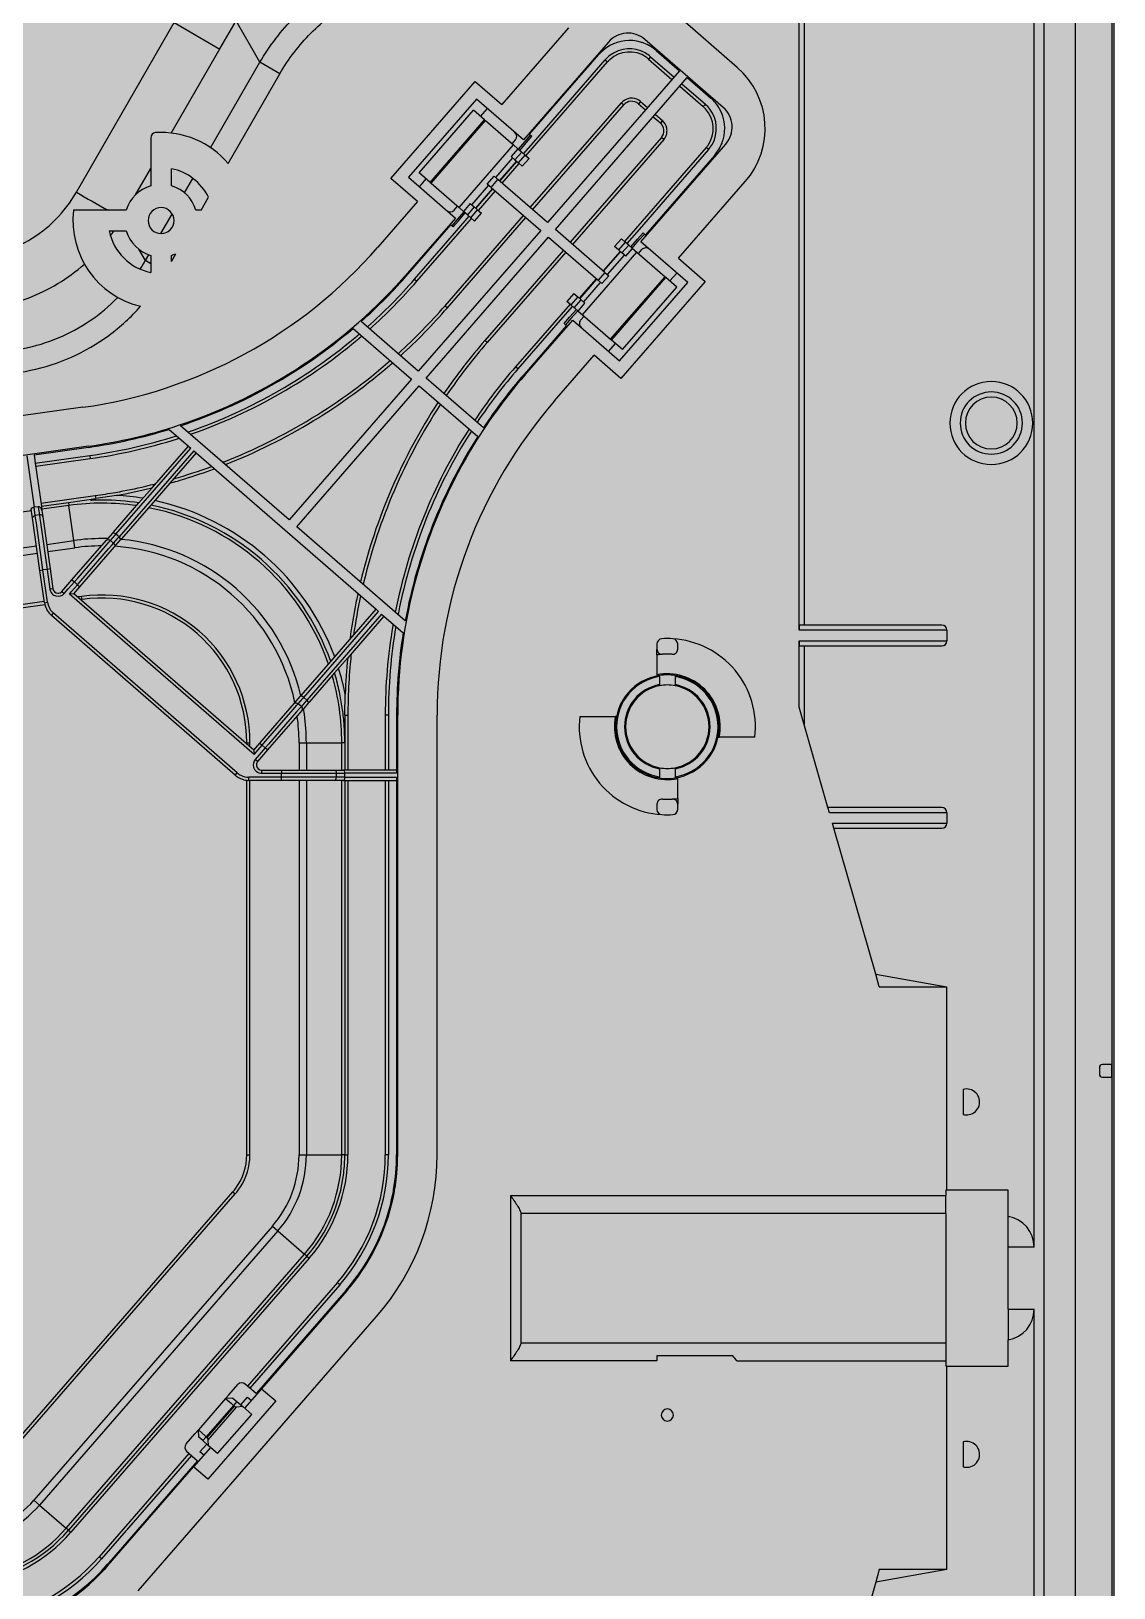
# Model space of a CAD drawing. Header units: millimetres. Extents: x -1070 to 42146, y 1440 to 12921.
# Drawn here: x 1056.2 to 1160.6, y 2846.7 to 2996.9 of the extents above; entities that cross this region are included whole.
import ezdxf

# ---------------------------------------------------------------- set-up
doc = ezdxf.new("R2010")
doc.units = ezdxf.units.MM
doc.layers.add('n', color=7, linetype='Continuous')

msp = doc.modelspace()

# ---------------------------------------------------------------- hatches: boundary and pattern name
at = {"lineweight": -3}
h = msp.add_hatch(color=256, dxfattribs=at)
h.dxf.hatch_style = 1
h.paths.add_polyline_path([(910.622, 3021.661), (910.622, 2771.641), (1160.622, 2771.641), (1160.622, 3021.661)])

# ---------------------------------------------------------------- linework, layer by layer
at = {"color": 1, "lineweight": -3}
for p in [(1160.622, 3521.661), (1160.622, 3021.661)]:
    msp.add_line(p, (1160.622, 2771.641), dxfattribs=at)
msp.add_lwpolyline([(660.622, 3521.435), (1160.422, 3521.435), (1160.422, 2771.638), (660.622, 2771.641)], close=True, dxfattribs=at)
at = {"layer": 'n', "color": 7, "linetype": 'Continuous', "lineweight": -3, "true_color": 0xffffff}
for p, q in [((1153.915, 2774.141), (1153.915, 3020.041)), ((1156.915, 2774.141), (1156.915, 3020.041)), ((1160.422, 3020.291), (1160.422, 2897.141)), ((1130.742, 3011.657), (1130.741, 2939.544)), ((1152.925, 2959.041), (1152.925, 3004.541)), ((1130.26, 2939.044), (1130.26, 3002.164)), ((1074.386, 2995.127), (1075.958, 2997.85)), ((1078.263, 2993.857), (1075.958, 2997.849)), ((1124.304, 2993.338), (1119.021, 2997.93)), ((1060.554, 2981.316), (1069.996, 2997.671)), ((1069.998, 2997.674), (1074.384, 2995.125)), ((1108.017, 2997.161), (1101.587, 2989.765)), ((1069.702, 2987.016), (1074.386, 2995.128)), ((1111.869, 2995.8), (1103.668, 2986.366)), ((1122.943, 2989.486), (1115.396, 2996.047)), ((1116.462, 2994.987), (1118.726, 2993.019)), ((1073.499, 2985.605), (1078.263, 2993.857)), ((1080.187, 2992.746), (1078.263, 2993.857)), ((1103.917, 2984.824), (1111.79, 2993.881)), ((1104.268, 2986.904), (1110.96, 2994.602)), ((1104.872, 2986.379), (1111.564, 2994.077)), ((1111.564, 2994.077), (1111.79, 2993.881)), ((1115.937, 2994.383), (1115.74, 2994.157)), ((1115.74, 2994.157), (1118.004, 2992.189)), ((1115.937, 2994.383), (1118.201, 2992.415)), ((1075.19, 2984.091), (1080.187, 2992.746)), ((1090.886, 2982.637), (1099.021, 2991.995)), ((1099.021, 2991.995), (1101.587, 2989.765)), ((1118.726, 2993.019), (1105.999, 2978.377)), ((1106.753, 2977.721), (1119.481, 2992.363)), ((1119.481, 2992.363), (1121.745, 2990.395)), ((1099.14, 2990.302), (1092.579, 2982.755)), ((1103.668, 2986.366), (1099.14, 2990.302)), ((1118.759, 2991.533), (1121.023, 2989.564)), ((1118.956, 2991.759), (1121.22, 2989.791)), ((1093.612, 2983.182), (1098.861, 2989.22)), ((1099.925, 2988.295), (1098.861, 2989.22)), ((1099.54, 2988.629), (1100.196, 2989.384)), ((1104.338, 2979.821), (1113.129, 2989.934)), ((1104.565, 2979.624), (1113.356, 2989.737)), ((1113.129, 2989.934), (1113.356, 2989.737)), ((1114.963, 2990.062), (1114.767, 2989.836)), ((1114.767, 2989.836), (1115.446, 2989.245)), ((1114.963, 2990.062), (1115.643, 2989.472)), ((1116.397, 2988.816), (1117.077, 2988.225)), ((1121.22, 2989.791), (1121.023, 2989.564)), ((1094.677, 2982.257), (1099.925, 2988.295)), ((1094.763, 2982.182), (1100.012, 2988.219)), ((1099.925, 2988.295), (1100.012, 2988.219)), ((1100.012, 2988.219), (1102.718, 2985.867)), ((1116.201, 2988.589), (1116.88, 2987.999)), ((1117.077, 2988.225), (1116.88, 2987.999)), ((1067.725, 2986.556), (1067.725, 2981.926)), ((1097.469, 2979.829), (1102.718, 2985.867)), ((1102.574, 2985.992), (1102.902, 2986.369)), ((1102.718, 2985.867), (1103.142, 2985.498)), ((1103.183, 2985.463), (1103.839, 2986.218)), ((1103.312, 2985.35), (1103.968, 2986.105)), ((1103.691, 2985.021), (1104.872, 2986.379)), ((1103.839, 2986.218), (1104.364, 2986.821)), ((1103.968, 2986.105), (1104.493, 2986.708)), ((1104.268, 2986.904), (1104.364, 2986.821)), ((1104.364, 2986.821), (1104.493, 2986.708)), ((1116.978, 2986.588), (1108.187, 2976.475)), ((1117.205, 2986.391), (1108.414, 2976.278)), ((1114.989, 2976.525), (1123.189, 2985.959)), ((1117.205, 2986.391), (1116.978, 2986.588)), ((1102.616, 2984.631), (1100.976, 2982.744)), ((1102.99, 2984.305), (1101.35, 2982.418)), ((1101.395, 2982.379), (1103.035, 2984.266)), ((1103.142, 2985.498), (1102.486, 2984.743)), ((1102.86, 2984.418), (1102.486, 2984.743)), ((1103.517, 2985.173), (1102.86, 2984.418)), ((1102.86, 2984.418), (1103.186, 2984.135)), ((1103.142, 2985.498), (1103.454, 2985.227)), ((1103.186, 2984.135), (1103.842, 2984.89)), ((1103.454, 2985.227), (1103.517, 2985.173)), ((1103.842, 2984.89), (1103.517, 2985.173)), ((1103.563, 2983.807), (1104.219, 2984.562)), ((1103.842, 2984.89), (1104.219, 2984.562)), ((1121.3, 2985.614), (1113.427, 2976.558)), ((1121.526, 2985.417), (1114.834, 2977.719)), ((1122.13, 2984.893), (1115.438, 2977.195)), ((1121.526, 2985.417), (1121.3, 2985.614)), ((1066.265, 2981.061), (1067.725, 2983.591)), ((1069.725, 2981.926), (1069.725, 2983.573)), ((1092.579, 2982.755), (1097.107, 2978.819)), ((1094.677, 2982.257), (1093.612, 2983.182)), ((1100.19, 2982.102), (1100.846, 2982.857)), ((1100.846, 2982.857), (1101.22, 2982.531)), ((1101.621, 2982.183), (1103.261, 2984.069)), ((1103.563, 2983.807), (1103.186, 2984.135)), ((1070.982, 2981.247), (1071.791, 2982.647)), ((1093.452, 2980.406), (1090.886, 2982.637)), ((1093.636, 2981.837), (1094.292, 2982.592)), ((1094.677, 2982.257), (1094.763, 2982.182)), ((1094.763, 2982.182), (1097.469, 2979.829)), ((1100.319, 2981.989), (1098.679, 2980.102)), ((1100.694, 2981.664), (1099.054, 2979.777)), ((1099.099, 2979.738), (1100.739, 2981.625)), ((1099.325, 2979.541), (1100.965, 2981.428)), ((1100.564, 2981.776), (1100.19, 2982.102)), ((1100.564, 2981.776), (1101.22, 2982.531)), ((1100.564, 2981.776), (1105.343, 2977.623)), ((1105.999, 2978.377), (1101.22, 2982.531)), ((1118.644, 2974.938), (1125.073, 2982.334)), ((1072.581, 2979.572), (1073.302, 2980.821)), ((1093.452, 2980.406), (1089.621, 2975.999)), ((1096.998, 2979.577), (1097.326, 2979.954)), ((1097.469, 2979.829), (1097.894, 2979.46)), ((1098.55, 2980.215), (1097.894, 2979.46)), ((1098.924, 2979.89), (1098.268, 2979.135)), ((1098.55, 2980.215), (1098.924, 2979.89)), ((1099.25, 2979.607), (1098.924, 2979.89)), ((1065.371, 2979.572), (1060.284, 2979.572)), ((1068.716, 2977.322), (1069.803, 2979.204)), ((1072.581, 2979.572), (1072.079, 2979.572)), ((1097.107, 2978.819), (1092.489, 2973.506)), ((1093.395, 2972.719), (1098.669, 2978.786)), ((1096.112, 2970.357), (1103.682, 2979.066)), ((1096.338, 2970.16), (1103.909, 2978.869)), ((1097.278, 2978.67), (1096.753, 2978.067)), ((1096.883, 2977.954), (1097.408, 2978.558)), ((1097.262, 2977.625), (1098.443, 2978.983)), ((1097.934, 2979.425), (1097.278, 2978.67)), ((1097.408, 2978.558), (1098.064, 2979.312)), ((1097.907, 2979.449), (1097.894, 2979.46)), ((1098.268, 2979.135), (1097.907, 2979.449)), ((1098.268, 2979.135), (1098.594, 2978.852)), ((1098.594, 2978.852), (1099.25, 2979.607)), ((1098.971, 2978.524), (1098.594, 2978.852)), ((1098.971, 2978.524), (1099.627, 2979.279)), ((1099.25, 2979.607), (1099.627, 2979.279)), ((1063.724, 2977.572), (1065.371, 2977.572)), ((1092.565, 2973.441), (1096.658, 2978.15)), ((1093.168, 2972.916), (1097.262, 2977.625)), ((1105.343, 2977.623), (1093.533, 2964.038)), ((1094.288, 2963.382), (1106.097, 2976.967)), ((1096.753, 2978.067), (1096.658, 2978.15)), ((1096.883, 2977.954), (1096.753, 2978.067)), ((1106.097, 2976.967), (1110.876, 2972.813)), ((1111.532, 2973.568), (1106.753, 2977.721)), ((1113.125, 2976.82), (1112.469, 2976.065)), ((1113.125, 2976.82), (1113.502, 2976.492)), ((1114.834, 2977.719), (1113.653, 2976.361)), ((1114.032, 2976.032), (1114.688, 2976.786)), ((1114.688, 2976.786), (1115.213, 2977.39)), ((1114.818, 2976.674), (1115.343, 2977.277)), ((1115.213, 2977.39), (1115.343, 2977.277)), ((1115.343, 2977.277), (1115.438, 2977.195)), ((1067.207, 2974.707), (1066.566, 2975.817)), ((1067.207, 2974.707), (1067.537, 2975.28)), ((1069.725, 2974.625), (1070.161, 2975.38)), ((1107.531, 2975.72), (1099.961, 2967.011)), ((1107.758, 2975.523), (1100.187, 2966.815)), ((1109.378, 2969.477), (1114.627, 2975.515)), ((1112.997, 2975.606), (1111.357, 2973.719)), ((1111.402, 2973.68), (1113.042, 2975.567)), ((1111.776, 2973.355), (1113.417, 2975.242)), ((1112.846, 2975.737), (1112.469, 2976.065)), ((1113.502, 2976.492), (1112.846, 2975.737)), ((1112.846, 2975.737), (1113.172, 2975.454)), ((1113.172, 2975.454), (1113.828, 2976.209)), ((1113.546, 2975.129), (1113.172, 2975.454)), ((1113.828, 2976.209), (1113.502, 2976.492)), ((1113.546, 2975.129), (1114.202, 2975.884)), ((1113.828, 2976.209), (1114.189, 2975.895)), ((1114.162, 2975.919), (1114.818, 2976.674)), ((1114.189, 2975.895), (1114.202, 2975.884)), ((1114.202, 2975.884), (1114.627, 2975.515)), ((1114.627, 2975.515), (1117.333, 2973.162)), ((1114.77, 2975.39), (1115.098, 2975.767)), ((1119.517, 2972.589), (1114.989, 2976.525)), ((1067.725, 2974.408), (1067.207, 2974.707)), ((1067.725, 2975.218), (1067.725, 2973.571)), ((1069.725, 2974.625), (1069.725, 2975.218)), ((1118.644, 2974.938), (1121.21, 2972.707)), ((1093.168, 2972.916), (1093.395, 2972.719)), ((1110.701, 2972.965), (1109.061, 2971.078)), ((1109.106, 2971.039), (1110.746, 2972.926)), ((1109.48, 2970.713), (1111.12, 2972.6)), ((1111.532, 2973.568), (1110.876, 2972.813)), ((1111.25, 2972.487), (1110.876, 2972.813)), ((1111.906, 2973.242), (1111.25, 2972.487)), ((1111.532, 2973.568), (1111.906, 2973.242)), ((1112.084, 2967.125), (1117.333, 2973.162)), ((1112.171, 2967.05), (1117.419, 2973.087)), ((1112.956, 2965.042), (1119.517, 2972.589)), ((1121.21, 2972.707), (1113.075, 2963.349)), ((1117.333, 2973.162), (1117.419, 2973.087)), ((1118.483, 2972.162), (1117.419, 2973.087)), ((1117.804, 2972.753), (1118.46, 2973.507)), ((1108.533, 2971.537), (1107.876, 2970.782)), ((1108.254, 2970.454), (1107.876, 2970.782)), ((1108.91, 2971.209), (1108.254, 2970.454)), ((1108.533, 2971.537), (1108.91, 2971.209)), ((1108.579, 2970.171), (1109.235, 2970.926)), ((1109.235, 2970.926), (1108.91, 2971.209)), ((1109.235, 2970.926), (1109.61, 2970.601)), ((1113.235, 2966.124), (1118.483, 2972.162)), ((1096.112, 2970.357), (1096.338, 2970.16)), ((1108.178, 2970.52), (1102.904, 2964.453)), ((1108.405, 2970.323), (1107.224, 2968.965)), ((1107.603, 2968.636), (1108.127, 2969.239)), ((1108.127, 2969.239), (1108.783, 2969.994)), ((1108.254, 2970.454), (1108.579, 2970.171)), ((1108.913, 2969.881), (1108.257, 2969.127)), ((1108.642, 2970.117), (1108.579, 2970.171)), ((1108.954, 2969.846), (1108.642, 2970.117)), ((1108.954, 2969.846), (1109.61, 2970.601)), ((1108.954, 2969.846), (1109.378, 2969.477)), ((1109.193, 2968.975), (1109.521, 2969.352)), ((1109.378, 2969.477), (1112.084, 2967.125)), ((1087.248, 2968.177), (1092.877, 2963.283)), ((1093.533, 2964.038), (1088.01, 2968.839)), ((1107.224, 2968.965), (1103.131, 2964.256)), ((1107.828, 2968.44), (1103.734, 2963.731)), ((1103.81, 2963.665), (1108.428, 2968.978)), ((1107.732, 2968.523), (1107.603, 2968.636)), ((1108.257, 2969.127), (1107.732, 2968.523)), ((1107.828, 2968.44), (1107.732, 2968.523)), ((1108.428, 2968.978), (1112.956, 2965.042)), ((1100.187, 2966.815), (1099.961, 2967.011)), ((1111.9, 2965.96), (1112.556, 2966.715)), ((1112.084, 2967.125), (1112.171, 2967.05)), ((1113.235, 2966.124), (1112.171, 2967.05)), ((1106.678, 2961.172), (1110.509, 2965.579)), ((1113.075, 2963.349), (1110.509, 2965.579)), ((1092.877, 2963.283), (1081.068, 2949.698)), ((1099.811, 2958.581), (1094.288, 2963.382)), ((1103.131, 2964.256), (1102.904, 2964.453)), ((1081.823, 2949.042), (1093.632, 2962.627)), ((1093.632, 2962.627), (1099.261, 2957.734)), ((1061.183, 2960.559), (1019.177, 2954.655)), ((1081.068, 2949.698), (1070.614, 2958.786)), ((1152.925, 2879.541), (1152.925, 2959.041)), ((1069.501, 2958.429), (1071.356, 2956.816)), ((1061.712, 2956.796), (1019.706, 2950.892)), ((1055.788, 2955.862), (1056.484, 2950.911)), ((1056.481, 2955.96), (1061.726, 2956.697)), ((1056.481, 2955.96), (1056.593, 2955.168)), ((1056.593, 2955.168), (1061.838, 2955.905)), ((1061.838, 2955.905), (1061.879, 2955.608)), ((1064.366, 2948.318), (1071.582, 2956.62)), ((1071.884, 2956.357), (1064.667, 2948.055)), ((1067.855, 2952.79), (1071.356, 2956.816)), ((1072.11, 2956.16), (1069.571, 2953.239)), ((1071.356, 2956.816), (1071.582, 2956.62)), ((1071.884, 2956.357), (1072.11, 2956.16)), ((1072.11, 2956.16), (1089.469, 2941.071)), ((1056.593, 2955.168), (1057.177, 2951.008)), ((1056.634, 2954.87), (1061.879, 2955.608)), ((1066.589, 2951.333), (1067.855, 2952.79)), ((1069.571, 2953.239), (1067.736, 2951.128)), ((1057.135, 2951.306), (1062.38, 2952.043)), ((1057.177, 2951.008), (1059.789, 2951.375)), ((1059.789, 2951.375), (1062.422, 2951.746)), ((1059.789, 2951.375), (1059.829, 2951.085)), ((1062.38, 2952.043), (1062.422, 2951.746)), ((1064.419, 2952.064), (1062.422, 2951.746)), ((1064.139, 2948.515), (1066.589, 2951.333)), ((1056.228, 2950.579), (1020.456, 2945.552)), ((1056.187, 2950.869), (1056.204, 2950.746)), ((1056.299, 2950.074), (1056.204, 2950.746)), ((1056.328, 2949.864), (1056.299, 2950.074)), ((1057.037, 2944.822), (1056.328, 2949.864)), ((1056.88, 2950.967), (1056.484, 2950.911)), ((1056.596, 2950.116), (1056.484, 2950.911)), ((1056.992, 2950.171), (1056.596, 2950.116)), ((1056.625, 2949.905), (1056.596, 2950.116)), ((1056.698, 2949.385), (1056.625, 2949.905)), ((1056.88, 2950.967), (1056.939, 2950.547)), ((1056.939, 2950.547), (1056.992, 2950.171)), ((1056.992, 2950.171), (1057.042, 2949.816)), ((1057.042, 2949.816), (1057.095, 2949.441)), ((1057.177, 2951.008), (1057.236, 2950.588)), ((1059.829, 2951.085), (1057.218, 2950.718)), ((1057.236, 2950.588), (1057.289, 2950.213)), ((1057.289, 2950.213), (1057.319, 2950.003)), ((1057.319, 2950.003), (1058.027, 2944.961)), ((1060.305, 2947.704), (1059.829, 2951.085)), ((1067.736, 2951.128), (1064.894, 2947.859)), ((1057.266, 2945.35), (1056.698, 2949.385)), ((1057.095, 2949.441), (1057.73, 2944.92)), ((1063.612, 2947.908), (1064.058, 2948.421)), ((1063.839, 2947.712), (1064.284, 2948.224)), ((1064.058, 2948.421), (1064.139, 2948.515)), ((1064.284, 2948.224), (1064.366, 2948.318)), ((1064.667, 2948.055), (1064.366, 2948.318)), ((1092.277, 2939.955), (1081.823, 2949.042)), ((1020.931, 2942.171), (1056.703, 2947.198)), ((1057.693, 2947.337), (1060.305, 2947.704)), ((1057.792, 2946.637), (1060.403, 2947.004)), ((1060.133, 2943.906), (1063.473, 2947.748)), ((1060.403, 2947.004), (1060.305, 2947.704)), ((1060.681, 2944.079), (1063.355, 2947.155)), ((1060.983, 2943.817), (1063.656, 2946.892)), ((1061.304, 2943.729), (1064.228, 2947.092)), ((1063.355, 2947.155), (1063.699, 2947.551)), ((1063.473, 2947.748), (1063.612, 2947.908)), ((1063.656, 2946.892), (1064.001, 2947.289)), ((1063.699, 2947.551), (1063.839, 2947.712)), ((1064.14, 2947.449), (1063.839, 2947.712)), ((1064.001, 2947.289), (1064.14, 2947.449)), ((1064.14, 2947.449), (1064.586, 2947.962)), ((1064.228, 2947.092), (1064.367, 2947.252)), ((1064.367, 2947.252), (1064.812, 2947.765)), ((1064.586, 2947.962), (1064.667, 2948.055)), ((1064.894, 2947.859), (1064.812, 2947.765)), ((1021.03, 2941.471), (1056.801, 2946.498)), ((1057.334, 2944.864), (1057.266, 2945.35)), ((1057.037, 2944.822), (1057.334, 2944.864)), ((1057.474, 2941.708), (1057.037, 2944.822)), ((1057.73, 2944.92), (1057.334, 2944.864)), ((1057.772, 2941.75), (1057.334, 2944.864)), ((1058.027, 2944.961), (1057.73, 2944.92)), ((1057.73, 2944.92), (1057.998, 2943.012)), ((1058.027, 2944.961), (1058.295, 2943.054)), ((1059.35, 2943.005), (1060.133, 2943.906)), ((1059.773, 2943.035), (1060.359, 2943.709)), ((1060.133, 2943.906), (1060.359, 2943.709)), ((1060.359, 2943.709), (1060.681, 2944.079)), ((1060.661, 2943.447), (1060.359, 2943.709)), ((1060.661, 2943.447), (1060.983, 2943.817)), ((1060.888, 2943.25), (1061.304, 2943.729)), ((1058.295, 2943.054), (1057.998, 2943.012)), ((1059.168, 2942.796), (1059.35, 2943.005)), ((1059.168, 2942.796), (1059.394, 2942.599)), ((1059.394, 2942.599), (1059.773, 2943.035)), ((1059.878, 2942.546), (1060.075, 2942.772)), ((1060.301, 2942.576), (1059.878, 2942.546)), ((1060.105, 2942.349), (1059.878, 2942.546)), ((1060.075, 2942.772), (1060.661, 2943.447)), ((1077.463, 2927.26), (1060.105, 2942.349)), ((1060.301, 2942.576), (1060.888, 2943.25)), ((1077.66, 2927.486), (1060.301, 2942.576)), ((1060.661, 2943.447), (1060.888, 2943.25)), ((1060.807, 2942.279), (1060.666, 2942.259)), ((1060.874, 2942.288), (1060.807, 2942.279)), ((1061.062, 2942.314), (1060.874, 2942.288)), ((1061.063, 2942.31), (1061.062, 2942.314)), ((1061.104, 2942.017), (1061.063, 2942.31)), ((1057.46, 2941.808), (1021.689, 2936.781)), ((1057.512, 2941.513), (1021.731, 2936.484)), ((1057.474, 2941.708), (1057.772, 2941.75)), ((1058.143, 2940.477), (1058.34, 2940.703)), ((1076.079, 2925.283), (1058.34, 2940.703)), ((1061.104, 2942.017), (1060.966, 2941.998)), ((1082.479, 2932.572), (1089.695, 2940.874)), ((1086.929, 2938.15), (1089.469, 2941.071)), ((1089.469, 2941.071), (1089.695, 2940.874)), ((1075.882, 2925.057), (1058.143, 2940.477)), ((1089.997, 2940.612), (1082.78, 2932.31)), ((1090.224, 2940.415), (1086.723, 2936.388)), ((1089.997, 2940.612), (1090.224, 2940.415)), ((1090.224, 2940.415), (1092.078, 2938.802)), ((1144.025, 2939.544), (1130.277, 2939.544)), ((1085.094, 2936.039), (1086.929, 2938.15)), ((1116.553, 2937.728), (1116.553, 2937.227)), ((1118.553, 2937.227), (1118.553, 2937.728)), ((1144.525, 2939.044), (1130.26, 2939.044)), ((1130.26, 2931.636), (1130.26, 2938.044)), ((1130.26, 2938.044), (1144.525, 2938.044)), ((1144.525, 2939.044), (1144.525, 2938.044)), ((1086.723, 2936.388), (1085.457, 2934.932)), ((1116.553, 2936.672), (1116.553, 2937.227)), ((1116.553, 2936.672), (1116.553, 2934.745)), ((1130.277, 2937.544), (1144.025, 2937.544)), ((1130.741, 2937.544), (1130.741, 2929.957)), ((1082.252, 2932.769), (1085.094, 2936.039)), ((1085.457, 2934.932), (1083.007, 2932.113)), ((1116.553, 2934.745), (1116.553, 2934.642)), ((1118.553, 2934.642), (1118.553, 2934.745)), ((1116.803, 2934.586), (1116.803, 2934.687)), ((1116.803, 2934.586), (1116.803, 2933.8)), ((1116.803, 2933.8), (1116.803, 2933.698)), ((1118.303, 2934.687), (1118.303, 2934.586)), ((1118.303, 2934.586), (1118.303, 2933.8)), ((1118.303, 2933.698), (1118.303, 2933.8)), ((1078.246, 2928.161), (1081.586, 2932.003)), ((1081.468, 2931.409), (1081.812, 2931.806)), ((1081.586, 2932.003), (1081.725, 2932.163)), ((1081.725, 2932.163), (1082.171, 2932.675)), ((1081.812, 2931.806), (1081.952, 2931.966)), ((1081.952, 2931.966), (1082.397, 2932.479)), ((1082.253, 2931.704), (1081.952, 2931.966)), ((1082.253, 2931.704), (1082.114, 2931.544)), ((1082.171, 2932.675), (1082.252, 2932.769)), ((1082.699, 2932.216), (1082.253, 2931.704)), ((1082.397, 2932.479), (1082.479, 2932.572)), ((1082.78, 2932.31), (1082.479, 2932.572)), ((1082.925, 2932.019), (1082.48, 2931.507)), ((1082.78, 2932.31), (1082.699, 2932.216)), ((1083.007, 2932.113), (1082.925, 2932.019)), ((1086.445, 2930.863), (1086.482, 2932.884)), ((1078.794, 2928.334), (1081.468, 2931.409)), ((1081.77, 2931.147), (1079.096, 2928.071)), ((1082.341, 2931.347), (1079.416, 2927.982)), ((1082.114, 2931.544), (1081.77, 2931.147)), ((1082.48, 2931.507), (1082.341, 2931.347)), ((1086.445, 2930.863), (1086.445, 2928.203)), ((1086.445, 2930.863), (1086.745, 2930.863)), ((1086.745, 2930.863), (1086.745, 2925.566)), ((1090.645, 2930.863), (1090.345, 2930.863)), ((1090.345, 2930.863), (1090.345, 2925.566)), ((1090.645, 2930.863), (1090.645, 2925.566)), ((1091.445, 2930.863), (1091.445, 2925.566)), ((1091.545, 2888.443), (1091.545, 2930.863)), ((1095.345, 2888.443), (1095.345, 2930.863)), ((1109.112, 2930.744), (1112.552, 2930.744)), ((1112.655, 2930.744), (1112.552, 2930.744)), ((1122.554, 2930.744), (1122.451, 2930.744)), ((1133.039, 2921.944), (1130.26, 2931.636)), ((1112.552, 2928.744), (1112.655, 2928.744)), ((1122.451, 2928.744), (1122.554, 2928.744)), ((1125.994, 2928.744), (1122.554, 2928.744)), ((1076.995, 2928.203), (1077.291, 2928.203)), ((1076.995, 2928.064), (1076.995, 2928.203)), ((1077.291, 2928.203), (1077.295, 2928.203)), ((1077.295, 2927.945), (1077.295, 2928.203)), ((1077.295, 2927.803), (1077.295, 2927.945)), ((1077.689, 2927.063), (1077.463, 2927.26)), ((1077.66, 2927.486), (1078.246, 2928.161)), ((1077.66, 2927.486), (1077.689, 2927.063)), ((1077.689, 2927.063), (1077.886, 2927.289)), ((1077.886, 2927.289), (1078.472, 2927.964)), ((1079.001, 2927.504), (1078.035, 2926.394)), ((1078.774, 2927.701), (1078.188, 2927.027)), ((1078.246, 2928.161), (1078.472, 2927.964)), ((1078.472, 2927.964), (1078.794, 2928.334)), ((1078.774, 2927.701), (1078.472, 2927.964)), ((1079.096, 2928.071), (1078.774, 2927.701)), ((1079.001, 2927.504), (1078.774, 2927.701)), ((1079.416, 2927.982), (1079.001, 2927.504)), ((1082.031, 2928.203), (1082.738, 2928.203)), ((1082.031, 2928.203), (1082.031, 2925.566)), ((1082.738, 2928.203), (1086.152, 2928.203)), ((1082.738, 2928.203), (1082.738, 2925.566)), ((1086.445, 2928.203), (1086.152, 2928.203)), ((1086.152, 2925.566), (1086.152, 2928.203)), ((1086.445, 2928.203), (1086.445, 2925.566)), ((1078.188, 2927.027), (1077.809, 2926.591)), ((1078.035, 2926.394), (1077.809, 2926.591)), ((1116.803, 2925.789), (1116.803, 2925.688)), ((1116.803, 2925.688), (1116.803, 2924.902)), ((1118.303, 2925.688), (1118.303, 2925.789)), ((1118.303, 2925.688), (1118.303, 2924.902)), ((1075.882, 2925.057), (1076.079, 2925.283)), ((1076.995, 2888.443), (1076.995, 2924.576)), ((1080.339, 2924.866), (1077.194, 2924.866)), ((1077.194, 2924.566), (1077.194, 2924.866)), ((1080.339, 2924.566), (1077.194, 2924.566)), ((1077.295, 2888.443), (1077.295, 2924.566)), ((1078.413, 2925.566), (1080.339, 2925.566)), ((1078.413, 2925.566), (1078.413, 2925.266)), ((1078.413, 2925.266), (1080.339, 2925.266)), ((1080.339, 2925.566), (1085.43, 2925.566)), ((1080.339, 2925.566), (1080.339, 2925.266)), ((1080.339, 2924.866), (1080.339, 2925.266)), ((1080.339, 2925.266), (1085.642, 2925.266)), ((1080.339, 2924.566), (1080.339, 2924.866)), ((1085.642, 2924.866), (1080.339, 2924.866)), ((1085.43, 2924.566), (1080.339, 2924.566)), ((1082.031, 2924.566), (1082.031, 2888.443)), ((1082.738, 2924.566), (1082.738, 2888.443)), ((1085.43, 2925.566), (1086.321, 2925.566)), ((1086.321, 2924.566), (1085.43, 2924.566)), ((1085.642, 2925.266), (1086.445, 2925.266)), ((1085.642, 2924.866), (1085.642, 2925.266)), ((1086.445, 2924.866), (1085.642, 2924.866)), ((1086.152, 2888.443), (1086.152, 2924.566)), ((1086.445, 2925.566), (1086.321, 2925.566)), ((1086.321, 2924.566), (1086.445, 2924.566)), ((1091.445, 2925.566), (1086.445, 2925.566)), ((1091.445, 2925.266), (1086.445, 2925.266)), ((1086.445, 2924.866), (1086.445, 2925.266)), ((1086.445, 2924.866), (1091.445, 2924.866)), ((1086.445, 2924.566), (1086.445, 2888.443)), ((1086.445, 2924.566), (1091.445, 2924.566)), ((1086.745, 2924.566), (1086.745, 2888.443)), ((1090.345, 2924.566), (1090.345, 2888.443)), ((1090.645, 2924.566), (1090.645, 2888.443)), ((1091.445, 2925.566), (1091.445, 2925.266)), ((1091.445, 2924.866), (1091.445, 2924.566)), ((1091.445, 2924.566), (1091.445, 2888.443)), ((1116.553, 2924.846), (1116.553, 2924.743)), ((1116.803, 2924.8), (1116.803, 2924.902)), ((1118.303, 2924.902), (1118.303, 2924.8)), ((1118.553, 2924.743), (1118.553, 2924.846)), ((1118.553, 2922.816), (1118.553, 2924.743)), ((1118.553, 2922.816), (1118.553, 2922.261)), ((1116.553, 2922.261), (1116.553, 2921.76)), ((1118.553, 2921.76), (1118.553, 2922.261)), ((1144.025, 2921.944), (1133.039, 2921.944)), ((1133.182, 2921.444), (1133.039, 2921.944)), ((1144.525, 2921.444), (1133.182, 2921.444)), ((1144.525, 2921.444), (1144.525, 2920.444)), ((1133.612, 2919.944), (1133.469, 2920.444)), ((1133.469, 2920.444), (1144.525, 2920.444)), ((1133.612, 2919.944), (1144.025, 2919.944)), ((1137.649, 2905.866), (1133.612, 2919.944)), ((1137.997, 2904.653), (1137.649, 2905.866)), ((1137.649, 2905.866), (1144.525, 2904.653)), ((1137.997, 2904.653), (1144.525, 2904.653)), ((1144.525, 2885.041), (1144.525, 2904.653)), ((1159.222, 2896.841), (1159.222, 2896.241)), ((1160.422, 2897.141), (1159.522, 2897.141)), ((1159.522, 2895.941), (1160.422, 2895.941)), ((1160.422, 2895.941), (1160.422, 2897.141)), ((1160.422, 2895.941), (1160.422, 2772.841)), ((1146.073, 2894.741), (1146.073, 2892.34)), ((1076.995, 2888.443), (1077.295, 2888.443)), ((1082.031, 2888.443), (1082.738, 2888.443)), ((1082.738, 2888.443), (1086.152, 2888.443)), ((1086.445, 2888.443), (1086.152, 2888.443)), ((1086.445, 2888.443), (1086.745, 2888.443)), ((1090.645, 2888.443), (1090.345, 2888.443)), ((1052.667, 2858.419), (1075.658, 2884.868)), ((1052.894, 2858.222), (1075.885, 2884.671)), ((1075.658, 2884.868), (1075.885, 2884.671)), ((1102.422, 2884.508), (1144.422, 2884.508)), ((1102.422, 2884.508), (1102.422, 2868.574)), ((1144.422, 2885.041), (1144.422, 2884.508)), ((1144.525, 2885.041), (1144.422, 2885.041)), ((1144.422, 2882.785), (1144.422, 2884.508)), ((1150.422, 2885.041), (1144.525, 2885.041)), ((1150.422, 2882.499), (1150.422, 2885.041)), ((1144.422, 2882.785), (1103.421, 2882.785)), ((1103.422, 2882.776), (1103.422, 2870.306)), ((1144.422, 2882.785), (1144.422, 2881.791)), ((1150.422, 2879.541), (1150.422, 2882.499)), ((1079.459, 2881.564), (1056.468, 2855.115)), ((1079.993, 2881.1), (1057.001, 2854.651)), ((1079.459, 2881.564), (1079.993, 2881.1)), ((1079.993, 2881.1), (1082.569, 2878.86)), ((1144.422, 2881.791), (1144.422, 2871.291)), ((1150.422, 2873.541), (1150.422, 2879.541)), ((1152.925, 2879.541), (1150.422, 2879.541)), ((1059.578, 2852.411), (1082.569, 2878.86)), ((1082.79, 2878.668), (1059.799, 2852.219)), ((1083.017, 2878.471), (1060.026, 2852.022)), ((1082.79, 2878.668), (1082.569, 2878.86)), ((1082.79, 2878.668), (1083.017, 2878.471)), ((1085.734, 2876.109), (1077.059, 2866.13)), ((1085.96, 2875.912), (1077.286, 2865.933)), ((1086.639, 2875.322), (1078.424, 2865.871)), ((1086.564, 2875.388), (1080.235, 2868.106)), ((1085.96, 2875.912), (1085.734, 2876.109)), ((1150.422, 2873.541), (1150.422, 2870.582)), ((1150.422, 2873.541), (1152.925, 2873.541)), ((1152.925, 2834.041), (1152.925, 2873.541)), ((1066.516, 2846.38), (1089.507, 2872.829)), ((1103.421, 2870.296), (1144.422, 2870.296)), ((1144.422, 2871.291), (1144.422, 2870.296)), ((1144.422, 2870.296), (1144.422, 2868.574)), ((1150.422, 2868.041), (1150.422, 2870.582)), ((1123.856, 2869.041), (1116.553, 2869.041)), ((1116.553, 2869.041), (1116.553, 2868.574)), ((1080.235, 2868.106), (1078.349, 2865.937)), ((1116.553, 2868.574), (1102.422, 2868.574)), ((1124.249, 2868.574), (1144.422, 2868.574)), ((1144.422, 2868.574), (1144.422, 2868.041)), ((1144.525, 2868.041), (1144.422, 2868.041)), ((1144.525, 2868.041), (1150.422, 2868.041)), ((1144.525, 2848.428), (1144.525, 2868.041)), ((1075.275, 2865.297), (1076.127, 2866.278)), ((1078.424, 2865.871), (1076.784, 2863.984)), ((1077.889, 2865.409), (1076.833, 2866.327)), ((1078.349, 2865.937), (1077.889, 2865.409)), ((1078.424, 2865.871), (1079.783, 2864.69)), ((1074.947, 2864.919), (1072.322, 2861.9)), ((1075.701, 2864.263), (1073.077, 2861.244)), ((1073.172, 2861.162), (1075.796, 2864.181)), ((1079.783, 2864.69), (1073.222, 2857.143)), ((1073.274, 2860.956), (1076.014, 2864.108)), ((1074.947, 2864.919), (1075.275, 2865.297)), ((1075.652, 2864.969), (1074.947, 2864.919)), ((1074.947, 2864.919), (1075.506, 2864.433)), ((1075.506, 2864.433), (1075.701, 2864.263)), ((1075.652, 2864.969), (1076.029, 2864.64)), ((1076.029, 2864.64), (1075.701, 2864.263)), ((1075.701, 2864.263), (1075.796, 2864.181)), ((1076.595, 2864.148), (1076.014, 2864.108)), ((1076.029, 2864.64), (1076.595, 2864.148)), ((1076.407, 2864.312), (1077.063, 2865.067)), ((1077.463, 2863.394), (1076.595, 2864.148)), ((1077.063, 2865.067), (1077.44, 2864.739)), ((1074.183, 2859.62), (1077.463, 2863.394)), ((1071.141, 2860.542), (1071.994, 2861.523)), ((1071.994, 2861.523), (1072.322, 2861.9)), ((1072.372, 2861.195), (1072.322, 2861.9)), ((1072.978, 2861.33), (1072.322, 2861.9)), ((1072.749, 2860.867), (1072.372, 2861.195)), ((1072.749, 2860.867), (1073.077, 2861.244)), ((1073.077, 2861.244), (1072.978, 2861.33)), ((1073.172, 2861.162), (1073.077, 2861.244)), ((1071.417, 2859.64), (1062.742, 2849.661)), ((1071.191, 2859.836), (1072.247, 2858.918)), ((1073.504, 2860.211), (1071.864, 2858.324)), ((1072.47, 2859.784), (1073.126, 2860.539)), ((1072.848, 2859.456), (1072.47, 2859.784)), ((1073.315, 2860.375), (1072.749, 2860.867)), ((1073.315, 2860.375), (1073.274, 2860.956)), ((1074.183, 2859.62), (1073.315, 2860.375)), ((1146.073, 2860.741), (1146.073, 2858.34)), ((1071.644, 2859.443), (1062.969, 2849.464)), ((1071.788, 2858.39), (1063.946, 2849.368)), ((1064.022, 2849.303), (1071.864, 2858.324)), ((1072.247, 2858.918), (1071.788, 2858.39)), ((1073.222, 2857.143), (1071.864, 2858.324)), ((1056.468, 2855.115), (1057.001, 2854.651)), ((1057.001, 2854.651), (1059.578, 2852.411)), ((1059.799, 2852.219), (1059.578, 2852.411)), ((1059.799, 2852.219), (1060.026, 2852.022)), ((1062.969, 2849.464), (1062.742, 2849.661)), ((1063.946, 2849.368), (1063.573, 2848.939)), ((1137.997, 2848.428), (1137.649, 2847.216)), ((1144.525, 2848.428), (1137.649, 2847.216)), ((1144.525, 2848.428), (1137.997, 2848.428)), ((1137.649, 2847.216), (1130.26, 2821.446))]:
    msp.add_line(p, q, dxfattribs=at)
for centre, radius, start, end in [((1113.755, 2994.16), 2.5, 116.49993, 139), ((1113.755, 2994.16), 2.5, 93.99988, 116.49993), ((1113.755, 2994.16), 2.5, 71.49994, 93.99988), ((1113.755, 2994.16), 2.5, 49, 71.49994), ((1113.903, 2992.044), 3.9, 119.01277, 139), ((1113.903, 2992.044), 2.8, 55.0428, 132.95761), ((1113.903, 2992.044), 3.9, 74.01277, 119.01277), ((1113.903, 2992.044), 3.1, 61.08702, 126.91298), ((1113.903, 2992.044), 3.9, 68.98723, 74.01277), ((1113.903, 2992.044), 3.9, 49, 68.98723), ((1113.903, 2992.044), 3.1, 126.91298, 139), ((1113.903, 2992.044), 2.8, 132.95761, 139), ((1113.903, 2992.044), 3.1, 49, 61.08702), ((1113.903, 2992.044), 2.8, 49, 55.0428), ((1119.186, 2987.451), 7.8, 319, 49), ((1114.111, 2989.081), 1.3, 101.53964, 139), ((1114.111, 2989.081), 1.3, 86.49811, 101.53964), ((1114.111, 2989.081), 1.3, 49, 86.49811), ((1119.186, 2987.451), 3.9, 29.01277, 49), ((1114.111, 2989.081), 1, 116.5, 139), ((1114.111, 2989.081), 1, 71.5, 116.5), ((1114.111, 2989.081), 1, 49, 71.5), ((1119.186, 2987.451), 2.8, 42.95761, 49), ((1119.186, 2987.451), 3.1, 36.91298, 49), ((1119.186, 2987.451), 2.8, 325.0428, 42.95761), ((1119.186, 2987.451), 3.1, 331.08702, 36.91298), ((1119.186, 2987.451), 3.9, 344.01277, 29.01277), ((1121.302, 2987.599), 2.5, 26.49993, 49), ((1116.224, 2987.244), 1, 26.5, 49), ((1116.224, 2987.244), 1.3, 11.53964, 49), ((1116.224, 2987.244), 1, 341.5, 26.5), ((1116.224, 2987.244), 1.3, 356.49811, 11.53964), ((1121.302, 2987.599), 2.5, 3.99988, 26.49993), ((1121.302, 2987.599), 2.5, 341.49994, 3.99988), ((1068.225, 2986.556), 0.5, 93.58332, 180), ((1068.725, 2978.572), 8.5, 40.48472, 93.58332), ((1116.224, 2987.244), 1, 319, 341.5), ((1116.224, 2987.244), 1.3, 319, 356.49811), ((1119.186, 2987.451), 2.8, 319, 325.0428), ((1119.186, 2987.451), 3.1, 319, 331.08702), ((1119.186, 2987.451), 3.9, 319, 338.98723), ((1119.186, 2987.451), 3.9, 338.98723, 344.01277), ((1121.302, 2987.599), 2.5, 319, 341.49994), ((1068.725, 2978.572), 5.1, 26.16772, 78.69227), ((1068.725, 2978.572), 3.5, 106.60155, 163.39845), ((1068.725, 2978.572), 3.5, 16.60155, 73.39845), ((1068.725, 2978.572), 1.25, 0, 180), ((1068.725, 2978.572), 8.5, 173.24367, 256.60718), ((1068.725, 2978.572), 1.25, 180, 0), ((1068.725, 2978.572), 5.1, 191.30773, 258.69227), ((1049.376, 2987.869), 18.029, 323.34728, 325.17108), ((1068.725, 2978.572), 3.5, 196.60155, 253.39845), ((1054.754, 3006.309), 46.2, 278, 319), ((1068.725, 2978.572), 3.5, 286.60155, 294.22159), ((1051.66, 2983.585), 17.903, 327.20061, 330.27002), ((1054.754, 3006.309), 50, 288.25, 319), ((1054.754, 3006.309), 50.1, 311.5906, 319), ((1054.754, 3006.309), 50.9, 311.74737, 319), ((1054.754, 3006.309), 51.2, 311.75065, 319), ((1054.754, 3006.309), 54.8, 312.26337, 319), ((1054.754, 3006.309), 55.1, 312.26623, 319), ((1054.754, 3006.309), 50.1, 288.456, 310.43575), ((1054.754, 3006.309), 50.9, 289.17406, 310.57134), ((1054.754, 3006.309), 51.2, 289.17969, 310.56441), ((1054.754, 3006.309), 51.2, 310.56441, 310.62108), ((1141.545, 2930.863), 55.1, 139, 145.73377), ((1141.545, 2930.863), 54.8, 139, 145.73663), ((1054.754, 3006.309), 54.8, 291.47342, 311.1751), ((1054.754, 3006.309), 55.1, 291.47835, 311.1692), ((1054.754, 3006.309), 55.1, 311.1692, 311.21796), ((1141.545, 2930.863), 50, 139, 149.25), ((1141.545, 2930.863), 51.2, 139, 146.24935), ((1141.545, 2930.863), 50.9, 139, 146.25263), ((1141.545, 2930.863), 50.1, 139, 146.4094), ((1148.803, 2959.041), 4, 0, 180), ((1148.803, 2959.041), 3, 0, 180), ((1141.545, 2930.863), 55.1, 146.8308, 166.52165), ((1141.545, 2930.863), 54.8, 146.8249, 166.52658), ((1141.545, 2930.863), 46.2, 139, 180), ((1141.545, 2930.863), 55.1, 146.78204, 146.8308), ((1148.803, 2959.041), 2.5, 0, 180), ((1054.754, 3006.309), 50, 278, 288.25), ((1148.803, 2959.041), 4, 180, 0), ((1148.803, 2959.041), 3, 180, 0), ((1148.803, 2959.041), 2.5, 180, 0), ((1054.754, 3006.309), 50.1, 278, 287.11879), ((1054.754, 3006.309), 50.9, 278, 287.67722), ((1054.754, 3006.309), 51.2, 278, 287.67345), ((1054.754, 3006.309), 51.2, 287.67345, 287.8813), ((1054.754, 3006.309), 50.9, 288.98595, 289.17406), ((1141.545, 2930.863), 51.2, 147.43559, 168.82031), ((1141.545, 2930.863), 50.9, 147.42866, 168.82594), ((1141.545, 2930.863), 50.1, 147.56425, 169.544), ((1141.545, 2930.863), 51.2, 147.37892, 147.43559), ((1141.545, 2930.863), 50, 149.25, 180), ((1054.754, 3006.309), 54.8, 286.07851, 290.12754), ((1054.754, 3006.309), 55.1, 286.38288, 289.51548), ((1054.754, 3006.309), 55.1, 289.51548, 290.29941), ((1054.754, 3006.309), 54.8, 291.3148, 291.47342), ((1054.754, 3006.309), 54.8, 280.07051, 283.1694), ((1054.754, 3006.309), 55.1, 280.09407, 283.7555), ((1054.754, 3006.309), 54.8, 283.1694, 284.20187), ((1054.754, 3006.309), 55.1, 285.59978, 286.38288), ((1063.045, 2928.203), 23.107, 81.74895, 98), ((1063.045, 2928.203), 23.4, 91.52647, 92.72647), ((1054.754, 3006.309), 54.8, 278, 280.07051), ((1063.045, 2928.203), 23.4, 89.97838, 91.52647), ((1063.045, 2928.203), 23.4, 81.28886, 89.97838), ((1063.045, 2928.203), 23.9, 80.53455, 86.72412), ((1063.045, 2928.203), 23.9, 20.23805, 77.76195), ((1063.045, 2928.203), 23.107, 78.45202, 78.84679), ((1063.045, 2928.203), 23.107, 19.54798, 78.45202), ((1063.045, 2928.203), 23.4, 19.56387, 78.43613), ((1063.045, 2928.203), 19.693, 90.00105, 98), ((1063.045, 2928.203), 18.986, 90.17699, 98), ((1063.045, 2928.203), 19.693, 88.74988, 90.00105), ((1063.045, 2928.203), 19.693, 88.4012, 88.74988), ((1063.045, 2928.203), 18.986, 11.7196, 86.2804), ((1063.045, 2928.203), 19.693, 13.26995, 84.73005), ((1058.79, 2943.124), 0.8, 188, 202.70649), ((1058.79, 2943.124), 0.8, 202.70649, 238.93979), ((1058.79, 2943.124), 0.5, 188, 266.60004), ((1058.79, 2943.124), 0.8, 238.93979, 253.55056), ((1058.79, 2943.124), 0.8, 253.55056, 319), ((1058.79, 2943.124), 0.5, 266.60004, 319), ((1063.045, 2928.203), 14.25, 0, 98), ((1141.545, 2930.863), 54.8, 167.87246, 171.92149), ((1141.545, 2930.863), 55.1, 167.70059, 168.48477), ((1141.545, 2930.863), 54.8, 166.52658, 166.6852), ((1059.455, 2941.986), 2, 188, 206.22222), ((1059.455, 2941.986), 2, 206.22222, 210.77778), ((1059.455, 2941.986), 2, 210.77778, 229), ((1059.455, 2941.986), 1.7, 188, 210.83255), ((1059.455, 2941.986), 1.7, 210.83255, 229), ((1063.045, 2928.203), 13.95, 0, 98), ((1141.545, 2930.863), 55.1, 168.48477, 171.61737), ((1141.545, 2930.863), 50.9, 168.82594, 169.01405), ((1141.545, 2930.863), 51.2, 170.32655, 180), ((1141.545, 2930.863), 50.9, 170.32278, 180), ((1141.545, 2930.863), 51.2, 170.1187, 170.32655), ((1141.545, 2930.863), 55.1, 171.61737, 172.40022), ((1141.545, 2930.863), 50.1, 170.88121, 180), ((1117.053, 2937.728), 0.5, 93.58332, 180), ((1117.553, 2929.744), 8.5, 86.41668, 93.58332), ((1118.053, 2937.728), 0.5, 0, 86.41668), ((1117.553, 2929.744), 8.5, 353.24367, 86.41668), ((1141.545, 2930.863), 55.1, 174.2445, 177.89666), ((1141.545, 2930.863), 54.8, 173.79813, 174.83059), ((1117.053, 2937.227), 0.5, 180, 273.82255), ((1117.553, 2929.744), 7, 93.82255, 98.21321), ((1117.553, 2929.744), 7, 86.17745, 93.82255), ((1118.053, 2937.227), 0.5, 266.17745, 0), ((1063.045, 2928.203), 23.107, 19.15321, 19.54798), ((1063.045, 2928.203), 23.4, 12.61961, 16.71114), ((1063.045, 2928.203), 23.9, 11.29632, 17.46545), ((1141.545, 2930.863), 54.8, 174.83059, 177.92947), ((1117.553, 2929.744), 5.1, 348.69227, 101.30773), ((1117.553, 2929.744), 5, 81.37307, 98.62693), ((1063.045, 2928.203), 23.107, 0, 16.25105), ((1063.045, 2928.203), 23.4, 10.65324, 12.61961), ((1117.553, 2929.744), 5, 98.62693, 180), ((1117.553, 2929.744), 4.9, 98.80437, 261.19563), ((1117.553, 2929.744), 4.125, 100.47568, 259.52432), ((1117.553, 2929.744), 4.025, 100.739, 180), ((1117.553, 2929.744), 4.025, 79.261, 100.739), ((1117.553, 2929.744), 5, 0, 81.37307), ((1117.553, 2929.744), 4.9, 278.80437, 81.19563), ((1117.553, 2929.744), 4.125, 280.47568, 79.52432), ((1117.553, 2929.744), 4.025, 0, 79.261), ((1063.045, 2928.203), 23.4, 6.87679, 10.65324), ((1141.545, 2930.863), 54.8, 177.92947, 180), ((1063.045, 2928.203), 18.986, 0, 7.82301), ((1063.045, 2928.203), 19.693, 9.25012, 9.5988), ((1063.045, 2928.203), 19.693, 7.99897, 9.25012), ((1063.045, 2928.203), 19.693, 0, 7.99897), ((1063.045, 2928.203), 23.4, 5.07169, 6.87679), ((1063.045, 2928.203), 23.4, 0, 5.07169), ((1117.553, 2929.744), 8.5, 173.24367, 266.41668), ((1117.553, 2929.744), 5.1, 168.69227, 281.30773), ((1117.553, 2929.744), 5, 180, 261.37307), ((1117.553, 2929.744), 4.025, 180, 259.261), ((1117.553, 2929.744), 4.025, 280.739, 0), ((1117.553, 2929.744), 5, 278.62693, 0), ((1078.413, 2926.066), 0.8, 139, 197.302), ((1078.413, 2926.066), 0.8, 197.302, 219.15237), ((1078.413, 2926.066), 0.5, 147.7333, 191.40004), ((1078.413, 2926.066), 0.5, 191.40004, 270), ((1078.413, 2926.066), 0.5, 139, 147.7333), ((1117.553, 2929.744), 4.025, 259.261, 280.739), ((1077.194, 2926.566), 2, 229, 251.77777), ((1077.194, 2926.566), 1.7, 229, 242.59196), ((1077.194, 2926.566), 1.7, 242.59196, 270), ((1077.194, 2926.566), 2, 251.77777, 270), ((1078.413, 2926.066), 0.8, 219.15237, 262.56497), ((1078.413, 2926.066), 0.8, 262.56497, 270), ((1117.553, 2929.744), 5, 261.37307, 278.62693), ((1117.053, 2922.261), 0.5, 86.17745, 180), ((1117.553, 2929.744), 7, 266.17745, 273.82255), ((1117.553, 2929.744), 7, 273.82255, 278.21321), ((1118.053, 2922.261), 0.5, 0, 93.82255), ((1117.053, 2921.76), 0.5, 180, 266.41668), ((1117.553, 2929.744), 8.5, 266.41668, 273.58332), ((1118.053, 2921.76), 0.5, 273.58332, 0), ((1159.522, 2896.841), 0.3, 90, 180), ((1159.522, 2896.241), 0.3, 180, 270), ((1146.422, 2893.541), 1.25, 281.65508, 106.16904), ((1146.422, 2893.541), 1.25, 253.83096, 281.65508), ((1071.545, 2888.443), 5.45, 323.58705, 0), ((1071.545, 2888.443), 5.75, 355.39694, 0), ((1071.545, 2888.443), 10.486, 319, 0), ((1071.545, 2888.443), 11.193, 319, 0), ((1071.545, 2888.443), 14.607, 319, 0), ((1071.545, 2888.443), 15.2, 319, 0), ((1071.545, 2888.443), 18.8, 319, 0), ((1071.545, 2888.443), 19.1, 319, 0), ((1071.545, 2888.443), 14.9, 353.16667, 0), ((1071.545, 2888.443), 23.8, 319, 0), ((1071.545, 2888.443), 19.9, 350.19873, 0), ((1071.545, 2888.443), 20, 358.4242, 0), ((1071.545, 2888.443), 5.75, 323.60306, 355.39694), ((1071.545, 2888.443), 14.9, 319, 353.16667), ((1071.545, 2888.443), 20, 354.59552, 355.26579), ((1071.545, 2888.443), 20, 355.26579, 356.21734), ((1071.545, 2888.443), 20, 356.21734, 356.84455), ((1071.545, 2888.443), 20, 356.84455, 357.88196), ((1071.545, 2888.443), 20, 357.88196, 358.4242), ((1071.545, 2888.443), 5.45, 319, 323.58705), ((1071.545, 2888.443), 20, 349.77355, 350.5258), ((1071.545, 2888.443), 20, 350.5258, 351.40483), ((1071.545, 2888.443), 20, 351.40483, 352.10781), ((1071.545, 2888.443), 20, 352.10781, 352.99243), ((1071.545, 2888.443), 20, 352.99243, 353.68863), ((1071.545, 2888.443), 20, 353.68863, 354.59552), ((1071.545, 2888.443), 5.75, 319, 323.60306), ((1071.545, 2888.443), 19.9, 319, 349.75), ((1071.545, 2888.443), 20, 320.52215, 349.77355), ((1071.545, 2888.443), 19.9, 349.75, 350.19873), ((1103.072, 2882.776), 0.349, 359.99775, 1.57254), ((1071.545, 2888.443), 20, 319, 320.52215), ((1103.072, 2870.306), 0.349, 358.42746, 0.00225), ((1117.553, 2863.338), 8.5, 38.026, 42.14088), ((1076.505, 2865.95), 0.5, 49, 139), ((1117.553, 2863.338), 0.584, 0, 180), ((1117.553, 2863.338), 0.584, 180, 0), ((1071.519, 2860.214), 0.5, 139, 229), ((1146.422, 2859.541), 1.25, 281.65508, 106.16904), ((1146.422, 2859.541), 1.25, 253.83096, 281.65508), ((1048.554, 2861.995), 10.486, 278, 319), ((1048.554, 2861.995), 11.193, 278, 319), ((1048.554, 2861.995), 14.607, 278, 319), ((1048.554, 2861.995), 14.9, 278, 319), ((1048.554, 2861.995), 15.2, 278, 319), ((1048.554, 2861.995), 18.8, 278, 319), ((1048.554, 2861.995), 19.1, 278, 319), ((1048.554, 2861.995), 20, 315.9916, 320.63013), ((1048.554, 2861.995), 19.9, 278, 319), ((1048.554, 2861.995), 20, 279.5853, 315.9916)]:
    msp.add_arc(centre, radius, start, end, dxfattribs=at)
for centre, major_axis, ratio, start_param, end_param in [((1102.522, 2986.699), (0.38, -0.33), 0.9925462, 0, 1.5707963), ((1096.618, 2979.907), (0.38, -0.33), 0.9925462, -1.5707963, 0), ((1115.478, 2975.437), (0.38, -0.33), 0.9925462, 1.5707963, 3.1415927), ((1109.574, 2968.645), (0.38, -0.33), 0.9925462, -3.1415927, -1.5707963), ((1056.939, 2950.547), (-0.059, 0.42), 0.7071068, -1.5707963, 0), ((1130.277, 2939.044), (0, 0.5), 0.0349208, 0, 1.5707963), ((1144.025, 2939.044), (0.5, 0), 1, 0, 1.5707963), ((1130.277, 2938.044), (0, 0.5), 0.0349208, 1.5707963, 3.1415927), ((1144.025, 2938.044), (0.5, 0), 1, -1.5707963, 0), ((1144.025, 2921.444), (0.5, 0), 1, 0, 1.5707963), ((1144.025, 2920.444), (0.5, 0), 1, -1.5707963, 0), ((1149.925, 2879.541), (0, 3), 1, -1.5707963, -0.1661616), ((1149.925, 2873.541), (0, 3), 1, -2.9754311, -1.5707963), ((1075.993, 2864.407), (0.197, 0.226), 1, -3.1415927, -2.3561945), ((1072.975, 2860.935), (0.226, -0.197), 1, 0.7853982, 1.5707963)]:
    msp.add_ellipse(centre, major_axis=major_axis, ratio=ratio, start_param=start_param, end_param=end_param, dxfattribs=at)
for points, knots in [([(1078.263, 2993.857), (1079.185, 2995.44), (1081.446, 2998.383), (1085.854, 3001.766), (1090.988, 3003.892), (1094.667, 3004.378), (1096.499, 3004.386)], [0, 0, 0, 0, 0.2499984, 0.4999993, 0.7500006, 1, 1, 1, 1]), ([(1080.187, 2992.746), (1081.007, 2994.166), (1083.022, 2996.809), (1086.965, 2999.843), (1091.564, 3001.74), (1094.859, 3002.164), (1096.499, 3002.164)], [0, 0, 0, 0, 0.2500027, 0.4999986, 0.7499963, 1, 1, 1, 1]), ([(1049.591, 2974.981), (1050.694, 2974.975), (1052.911, 2975.26), (1056.011, 2976.524), (1058.654, 2978.578), (1060.007, 2980.358), (1060.554, 2981.316)], [0, 0, 0, 0, 0.2500096, 0.5000017, 0.749995, 1, 1, 1, 1]), ([(1049.676, 2969.912), (1050.736, 2969.923), (1052.862, 2970.132), (1056.953, 2971.289), (1059.746, 2972.979), (1061.331, 2974.378)], [0, 0, 0, 0, 0.2503654, 0.5009048, 1, 1, 1, 1]), ([(1051.982, 2965.917), (1053.147, 2965.912), (1055.483, 2966.129), (1058.85, 2967.145), (1061.943, 2968.82), (1063.739, 2970.332), (1064.55, 2971.168)], [0, 0, 0, 0, 0.2499876, 0.4999895, 0.7499956, 1, 1, 1, 1]), ([(1051.982, 2963.695), (1053.369, 2963.696), (1056.153, 2963.983), (1060.14, 2965.276), (1063.766, 2967.381), (1065.834, 2969.266), (1066.756, 2970.303)], [0, 0, 0, 0, 0.2500034, 0.5000026, 0.7500006, 1, 1, 1, 1]), ([(1056.484, 2950.911), (1056.412, 2950.901), (1056.308, 2950.88), (1056.199, 2950.786), (1056.204, 2950.746)], [0, 0, 0, 0, 0.6466013, 1, 1, 1, 1]), ([(1056.328, 2949.864), (1056.32, 2949.921), (1056.391, 2950.058), (1056.523, 2950.105), (1056.596, 2950.116)], [0, 0, 0, 0, 0.4402134, 1, 1, 1, 1]), ([(1057.319, 2950.003), (1057.31, 2950.06), (1057.205, 2950.173), (1057.065, 2950.181), (1056.992, 2950.171)], [0, 0, 0, 0, 0.4402134, 1, 1, 1, 1]), ([(1064.366, 2948.318), (1064.31, 2948.366), (1064.226, 2948.43), (1064.084, 2948.451), (1064.058, 2948.421)], [0, 0, 0, 0, 0.6466013, 1, 1, 1, 1]), ([(1063.473, 2947.748), (1063.511, 2947.792), (1063.661, 2947.829), (1063.783, 2947.76), (1063.839, 2947.712)], [0, 0, 0, 0, 0.4402134, 1, 1, 1, 1]), ([(1064.14, 2947.449), (1064.196, 2947.401), (1064.281, 2947.29), (1064.266, 2947.136), (1064.228, 2947.092)], [0, 0, 0, 0, 0.5597866, 1, 1, 1, 1]), ([(1064.812, 2947.765), (1064.839, 2947.795), (1064.798, 2947.933), (1064.723, 2948.007), (1064.667, 2948.055)], [0, 0, 0, 0, 0.3533987, 1, 1, 1, 1]), ([(1081.586, 2932.003), (1081.624, 2932.047), (1081.774, 2932.083), (1081.896, 2932.014), (1081.952, 2931.966)], [0, 0, 0, 0, 0.4402134, 1, 1, 1, 1]), ([(1082.479, 2932.572), (1082.423, 2932.62), (1082.339, 2932.685), (1082.197, 2932.706), (1082.171, 2932.675)], [0, 0, 0, 0, 0.646578, 1, 1, 1, 1]), ([(1082.341, 2931.347), (1082.379, 2931.391), (1082.394, 2931.544), (1082.309, 2931.655), (1082.253, 2931.704)], [0, 0, 0, 0, 0.4402134, 1, 1, 1, 1]), ([(1082.925, 2932.019), (1082.952, 2932.05), (1082.911, 2932.188), (1082.836, 2932.262), (1082.78, 2932.31)], [0, 0, 0, 0, 0.353422, 1, 1, 1, 1]), ([(1085.43, 2925.566), (1085.488, 2925.566), (1085.614, 2925.477), (1085.642, 2925.34), (1085.642, 2925.266)], [0, 0, 0, 0, 0.4402134, 1, 1, 1, 1]), ([(1085.43, 2924.566), (1085.488, 2924.566), (1085.614, 2924.655), (1085.642, 2924.792), (1085.642, 2924.866)], [0, 0, 0, 0, 0.4402134, 1, 1, 1, 1]), ([(1086.445, 2925.266), (1086.445, 2925.339), (1086.439, 2925.445), (1086.361, 2925.566), (1086.321, 2925.566)], [0, 0, 0, 0, 0.646578, 1, 1, 1, 1]), ([(1086.321, 2924.566), (1086.361, 2924.566), (1086.439, 2924.687), (1086.445, 2924.793), (1086.445, 2924.866)], [0, 0, 0, 0, 0.353422, 1, 1, 1, 1]), ([(1102.422, 2884.508), (1102.533, 2884.35), (1102.752, 2884.041), (1103.056, 2883.59), (1103.273, 2883.23), (1103.389, 2882.965), (1103.42, 2882.841), (1103.421, 2882.785)], [0, 0, 0, 0, 0.2893549, 0.5664068, 0.8131065, 0.9161927, 1, 1, 1, 1]), ([(1103.421, 2870.296), (1103.42, 2870.24), (1103.389, 2870.117), (1103.273, 2869.851), (1103.056, 2869.491), (1102.752, 2869.041), (1102.533, 2868.732), (1102.422, 2868.574)], [0, 0, 0, 0, 0.0838013, 0.1868875, 0.4335889, 0.7106424, 1, 1, 1, 1])]:
    msp.add_open_spline(points, degree=3, knots=knots, dxfattribs=at)
msp.add_open_spline([(1060.554, 2981.316), (1061.578, 2980.727), (1062.601, 2980.136), (1063.639, 2979.572)], degree=3, dxfattribs=at)

doc.saveas('drawing.dxf')
